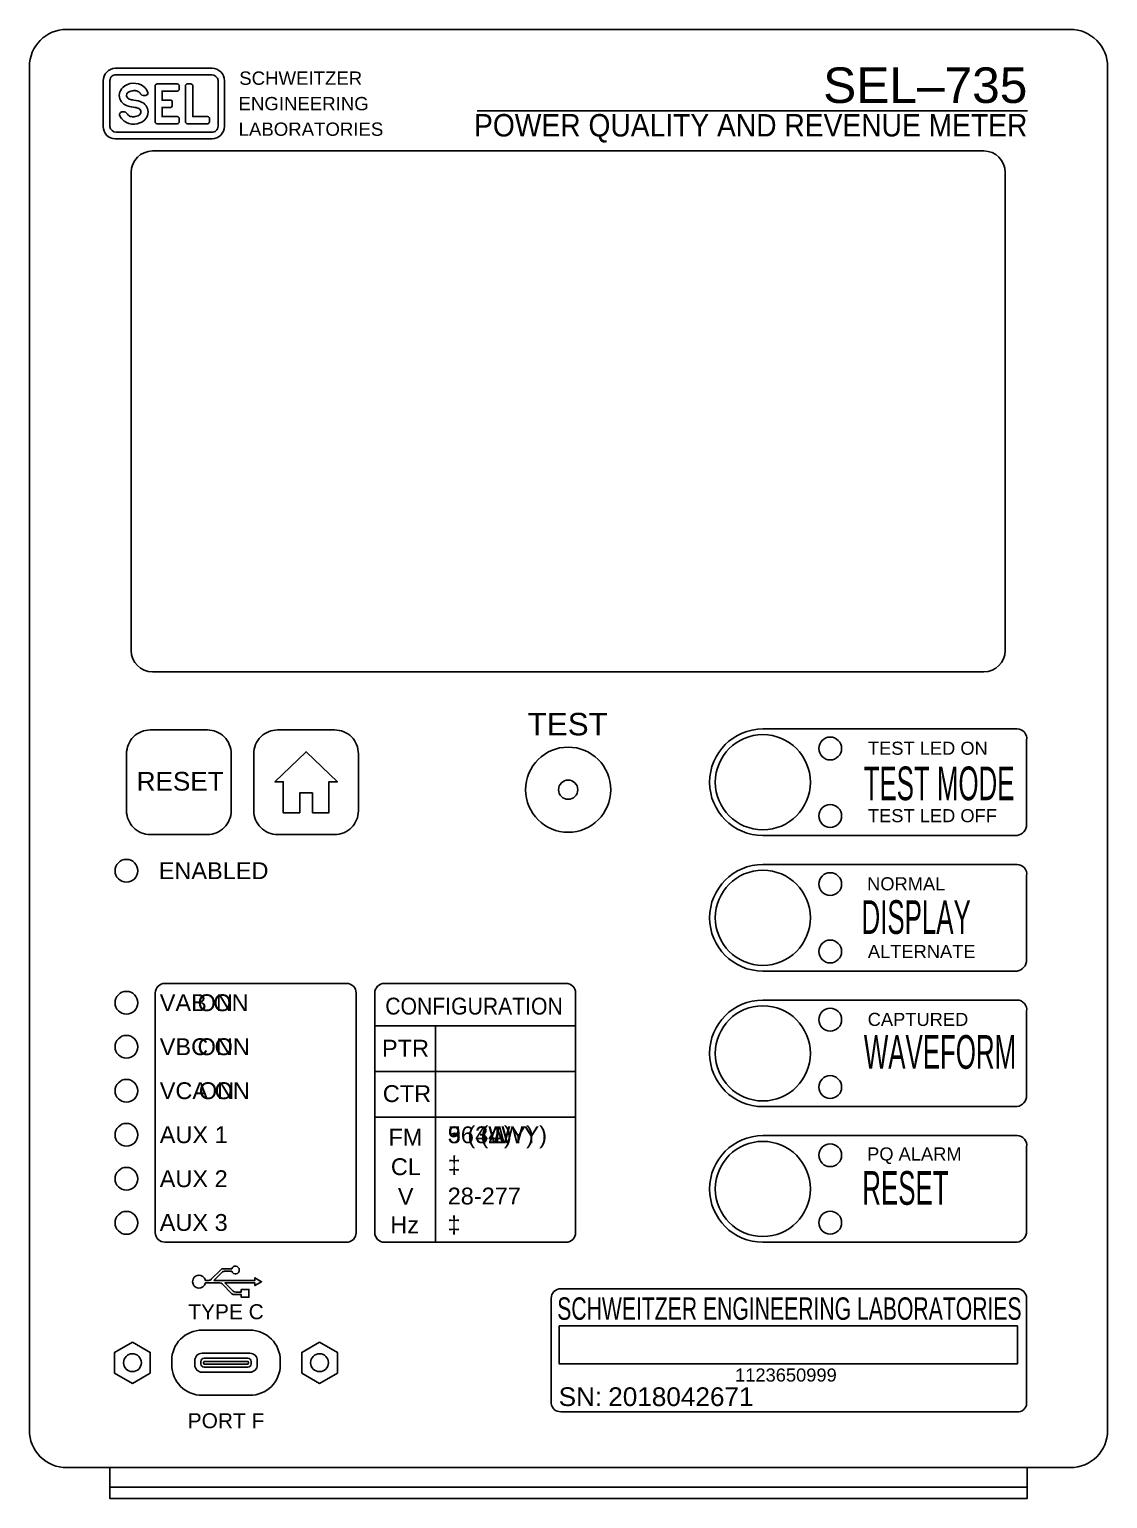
# Model space of a CAD drawing. Extents: x 1 to 23.5, y 0.5 to 17.
# Drawn here: x 1 to 6.67, y 1.48 to 9.2 of the extents above; entities that cross this region are included whole.
import ezdxf
from ezdxf.enums import TextEntityAlignment as Align

# ---------------------------------------------------------------- set-up
doc = ezdxf.new("R2010")
doc.units = 0
doc.header["$MEASUREMENT"] = 0
for name, color, linetype in [('1_3__E__EASILY_EXTRACTABLE', 7, 'CONTINUOUS'), ('2_1__9__FORM_9', 7, 'CONTINUOUS'), ('2_2__5__FORM_5', 7, 'CONTINUOUS'), ('2_3__6__FORM_36', 7, 'CONTINUOUS'), ('6_0_____DWG', 7, 'CONTINUOUS')]:
    doc.layers.add(name, color=color, linetype=linetype)
doc.styles.add('ARIAL', font='arial.ttf')

msp = doc.modelspace()

# ---------------------------------------------------------------- linework, layer by layer
at = {"layer": '1_3__E__EASILY_EXTRACTABLE'}
msp.add_lwpolyline([(1.4232, 1.6407), (6.2468, 1.6407), (6.2468, 1.4779), (1.4232, 1.4779)], close=True, dxfattribs=at)
msp.add_lwpolyline([(1.4231, 1.538), (6.2468, 1.538)], dxfattribs=at)
at = {"layer": '6_0_____DWG'}
for points in [[(1.1967, 9.2007), (6.4733, 9.2007, -0.414214), (6.67, 9.0039), (6.67, 1.8374, -0.414213), (6.4733, 1.6407), (1.1967, 1.6407, -0.414214), (1, 1.8374), (1, 9.0039, -0.414213)], [(1.452, 8.9961), (1.9613, 8.9961, -0.41811), (2.0254, 8.9311), (2.0254, 8.6916, -0.404471), (1.9613, 8.6253), (1.452, 8.6253, -0.41811), (1.3879, 8.6903), (1.3879, 8.9298, -0.404471)], [(1.4571, 8.9621), (1.9586, 8.9621, -0.378768), (1.9923, 8.9323), (1.9923, 8.6912, -0.441125), (1.9586, 8.6605), (1.4571, 8.6605, -0.378768), (1.4234, 8.6903), (1.4234, 8.9313, -0.441125)], [(1.5449, 8.9171, 0.192116), (1.4908, 8.8955, 0.12608), (1.4738, 8.8628, 0.336344), (1.5042, 8.8036, 0.087668), (1.5482, 8.7915, -0.022201), (1.5611, 8.7894, -0.039737), (1.5704, 8.7865, -0.23043), (1.5863, 8.7709, -0.182747), (1.5849, 8.7584, -0.221111), (1.5555, 8.7422, -0.058363), (1.5373, 8.7419, -0.13415), (1.5182, 8.7514, 0.006668), (1.5076, 8.7641, 0.085557), (1.5055, 8.7659, 0.231613), (1.4797, 8.764, 0.170757), (1.4748, 8.7574, 0.118457), (1.476, 8.7471, 0.153081), (1.498, 8.7191, 0.186266), (1.5524, 8.7031, 0.192116), (1.6066, 8.7248, 0.12608), (1.6236, 8.7574, 0.336344), (1.5932, 8.8166, 0.087668), (1.5492, 8.8288, -0.022201), (1.5363, 8.8308, -0.039737), (1.5269, 8.8337, -0.23043), (1.5111, 8.8493, -0.182747), (1.5125, 8.8618, -0.221111), (1.5419, 8.878, -0.058363), (1.56, 8.8783, -0.13415), (1.5792, 8.8688, 0.006668), (1.5898, 8.8561, 0.085557), (1.5919, 8.8543, 0.231613), (1.6177, 8.8563, 0.170757), (1.6226, 8.8628, 0.118457), (1.6214, 8.8731, 0.153081), (1.5994, 8.9011, 0.186266)], [(1.6716, 8.9141), (1.778, 8.9141, -0.424366), (1.7876, 8.9041), (1.7876, 8.8868, -0.404134), (1.778, 8.8768), (1.6979, 8.8768), (1.6979, 8.828), (1.7448, 8.828, -0.477137), (1.7517, 8.8194), (1.7517, 8.7994, -0.353971), (1.7448, 8.7909), (1.6979, 8.7909), (1.6979, 8.742), (1.778, 8.742, -0.424366), (1.7876, 8.7321), (1.7876, 8.7148, -0.404134), (1.778, 8.7048), (1.6716, 8.7048, -0.432614), (1.6615, 8.7155), (1.6615, 8.9034, -0.396049)], [(1.831, 8.9141), (1.8493, 8.9141, -0.432614), (1.8593, 8.9034), (1.8593, 8.742), (1.9374, 8.742, -0.424366), (1.947, 8.7321), (1.947, 8.7148, -0.404134), (1.9374, 8.7048), (1.831, 8.7048, -0.432614), (1.8209, 8.7155), (1.8209, 8.9034, -0.396049)], [(1.5348, 5.9364, 0.412186), (1.6482, 5.823), (6.0183, 5.823, 0.412186), (6.1317, 5.9364), (6.1317, 8.4483, 0.412186), (6.0183, 8.5617), (1.6482, 8.5617, 0.412186), (1.5348, 8.4482)], [(1.636, 5.5184), (1.936, 5.5184, -0.414214), (2.061, 5.3934), (2.061, 5.0934, -0.414214), (1.936, 4.9684), (1.636, 4.9684, -0.414214), (1.511, 5.0934), (1.511, 5.3934, -0.414214)], [(2.3053, 5.5184), (2.6053, 5.5184, -0.414214), (2.7303, 5.3934), (2.7303, 5.0934, -0.414214), (2.6053, 4.9684), (2.3053, 4.9684, -0.414214), (2.1803, 5.0934), (2.1803, 5.3934, -0.414214)], [(4.8569, 5.5235), (6.1939, 5.5235, -0.460086), (6.2439, 5.4652), (6.2439, 5.0219, -0.369778), (6.1939, 4.9635), (4.8569, 4.9635, -0.999996)], [(4.8569, 4.8109), (6.1939, 4.8109, -0.460086), (6.2439, 4.7526), (6.2439, 4.3093, -0.369778), (6.1939, 4.2509), (4.8569, 4.2509, -0.999996)], [(1.7123, 4.1858), (2.6683, 4.1858, -0.414209), (2.7183, 4.1358), (2.7183, 2.8758, -0.414219), (2.6683, 2.8258), (1.7123, 2.8258, -0.414209), (1.6623, 2.8758), (1.6623, 4.1358, -0.414219)], [(2.8663, 4.1858), (3.8224, 4.1858, -0.414214), (3.8724, 4.1358), (3.8724, 2.8758, -0.414214), (3.8224, 2.8258), (2.8663, 2.8258, -0.414214), (2.8163, 2.8758), (2.8163, 4.1358, -0.414214)], [(4.8569, 4.0983), (6.1939, 4.0983, -0.460086), (6.2439, 4.04), (6.2439, 3.5967, -0.369778), (6.1939, 3.5383), (4.8569, 3.5383, -0.999996)], [(4.8569, 3.3857), (6.1939, 3.3857, -0.460086), (6.2439, 3.3274), (6.2439, 2.8841, -0.369778), (6.1939, 2.8257), (4.8569, 2.8257, -0.999996)], [(3.7939, 2.5809), (6.1939, 2.5809, -0.414219), (6.2439, 2.5309), (6.2439, 1.9792, -0.445361), (6.1939, 1.9342), (3.7939, 1.9342, -0.383732), (3.7439, 1.9792), (3.7439, 2.5309, -0.414214)], [(1.9086, 2.3635), (2.1595, 2.3635, -0.414215), (2.3195, 2.2035), (2.3195, 2.1809, -0.414214), (2.1595, 2.0209), (1.9086, 2.0209, -0.414212), (1.7486, 2.1809), (1.7486, 2.2035, -0.414214)], [(1.9081, 2.2423), (2.16, 2.2423, -0.414214), (2.1982, 2.2041), (2.1982, 2.1805, -0.414214), (2.16, 2.1423), (1.9081, 2.1423, -0.414214), (1.8699, 2.1805), (1.8699, 2.2041, -0.414214)], [(1.9197, 2.2159), (2.1484, 2.2159, -0.414214), (2.1661, 2.1982), (2.1661, 2.1864, -0.414214), (2.1484, 2.1687), (1.9197, 2.1687, -0.414214), (1.9019, 2.1864), (1.9019, 2.1982, -0.414214)]]:
    msp.add_lwpolyline(points, format="xyb", close=True, dxfattribs=at)
for points in [[(6.2479, 8.7718), (3.3541, 8.7718)], [(2.4891, 5.1876), (2.4553, 5.1876), (2.4215, 5.1876), (2.4215, 5.083), (2.335, 5.083), (2.335, 5.2461), (2.2908, 5.2461), (2.4553, 5.4041), (2.6197, 5.2461), (2.5755, 5.2461), (2.5755, 5.083), (2.4891, 5.083), (2.4891, 5.1876)], [(2.8163, 3.9623), (3.8724, 3.9623)], [(2.8163, 3.7222), (3.8724, 3.7222)], [(2.8163, 3.4822), (3.8724, 3.4822)], [(6.1955, 2.3857), (3.7862, 2.3857), (3.7862, 2.1857), (6.1955, 2.1857), (6.1955, 2.3857)]]:
    msp.add_lwpolyline(points, dxfattribs=at)
at = {"layer": '6_0_____DWG', "flags": 128}
msp.add_lwpolyline([(3.136, 3.9623), (3.136, 2.8258)], dxfattribs=at)
at = {"layer": '6_0_____DWG'}
msp.add_lwpolyline([(2.0013, 2.6115, -0.201862), (2.0134, 2.6068), (2.0654, 2.5549, 0.168101), (2.0782, 2.55), (2.114, 2.55), (2.114, 2.5363), (2.1549, 2.5363), (2.1549, 2.5773), (2.114, 2.5773), (2.114, 2.5636), (2.0849, 2.5636, -0.184177), (2.071, 2.5687), (2.0284, 2.6115), (2.1857, 2.6115), (2.1857, 2.5977), (2.2215, 2.6182), (2.1857, 2.6387), (2.1857, 2.625), (1.9701, 2.625), (2.0118, 2.6667, -0.197185), (2.0262, 2.6726), (2.0639, 2.6726, 5.727361), (2.0638, 2.6865), (2.0201, 2.6865, 0.186912), (2.0065, 2.6807), (1.9566, 2.6309, -0.189963), (1.9428, 2.625), (1.9261, 2.625, 10.010016), (1.9261, 2.6115), (2.0024, 2.6115)], format="xyb", dxfattribs=at)
for points in [[(1.5419, 2.3009), (1.6359, 2.2466), (1.6359, 2.1381), (1.5419, 2.0838), (1.4479, 2.1381), (1.4479, 2.2466)], [(2.5259, 2.3009), (2.6199, 2.2466), (2.6199, 2.1381), (2.5259, 2.0838), (2.4319, 2.1381), (2.4319, 2.2466)], [(1.9181, 2.1992), (2.15, 2.1992), (2.15, 2.1953), (2.1516, 2.1953), (2.1516, 2.1894), (2.15, 2.1894), (2.15, 2.1854), (1.9181, 2.1854), (1.9181, 2.1894), (1.9164, 2.1894), (1.9164, 2.1953), (1.9181, 2.1953)]]:
    msp.add_lwpolyline(points, close=True, dxfattribs=at)
for centre, radius in [((4.8569, 5.2435), 0.25), ((3.8334, 5.2042), 0.2238), ((5.2112, 5.4207), 0.06), ((3.8332, 5.2041), 0.0505), ((5.2112, 5.0663), 0.06), ((1.5104, 4.778), 0.06), ((4.8569, 4.5309), 0.25), ((5.2112, 4.7081), 0.06), ((5.2112, 4.3537), 0.06), ((1.5104, 4.0841), 0.06), ((4.8569, 3.8183), 0.25), ((5.2112, 3.9955), 0.06), ((1.5104, 3.8528), 0.06), ((1.5104, 3.6215), 0.06), ((5.2112, 3.6411), 0.06), ((1.5104, 3.3902), 0.06), ((4.8569, 3.1057), 0.25), ((5.2112, 3.2829), 0.06), ((1.5104, 3.1589), 0.06), ((1.5104, 2.9276), 0.06), ((5.2112, 2.9285), 0.06), ((1.5419, 2.1923), 0.047), ((2.5259, 2.1923), 0.047)]:
    msp.add_circle(centre, radius, dxfattribs=at)

# ---------------------------------------------------------------- texts
at = {"layer": '2_1__9__FORM_9', "style": 'ARIAL'}
for s, p in [('VA ON', (1.6855, 4.0403)), ('VB ON', (1.6855, 3.809)), ('VC ON', (1.6855, 3.5777)), ('9 (4WY)', (3.2001, 3.346))]:
    msp.add_text(s, height=0.0885, dxfattribs=at).set_placement(p)
at = {"layer": '2_2__5__FORM_5', "style": 'ARIAL'}
for s, p in [('VAB ON', (1.6855, 4.0403)), ('VBC ON', (1.6855, 3.809)), ('VCA ON', (1.6855, 3.5777)), ('5 (3Δ)', (3.2001, 3.346))]:
    msp.add_text(s, height=0.0885, dxfattribs=at).set_placement(p)
at = {"layer": '2_3__6__FORM_36', "style": 'ARIAL'}
for s, p in [('VA ON', (1.6855, 4.0403)), ('VB ON', (1.6855, 3.809)), ('VC ON', (1.6855, 3.5777)), ('36 (4WY)', (3.2001, 3.346))]:
    msp.add_text(s, height=0.0885, dxfattribs=at).set_placement(p)
at = {"layer": '6_0_____DWG', "style": 'ARIAL'}
for s, height, p in [('SCHWEITZER', 0.07, (2.1036, 8.9093)), ('ENGINEERING', 0.07, (2.0998, 8.7754)), ('LABORATORIES', 0.07, (2.1004, 8.6412)), ('TEST', 0.118, (3.6204, 5.49)), ('TEST LED ON', 0.068833, (5.4094, 5.3878)), ('RESET', 0.09833, (1.5641, 5.1994)), ('TEST LED OFF', 0.068833, (5.4094, 5.0334)), ('ENABLED', 0.0885, (1.6802, 4.7342)), ('NORMAL', 0.06883, (5.4052, 4.6752)), ('ALTERNATE', 0.06883, (5.4092, 4.3197)), ('CAPTURED', 0.06883, (5.4083, 3.9625)), ('PTR', 0.0885, (2.8542, 3.8012)), ('CTR', 0.0885, (2.8585, 3.5625)), ('AUX 1', 0.0885, (1.6855, 3.3464)), ('FM', 0.0885, (2.8881, 3.3335)), ('PQ ALARM', 0.06883, (5.4052, 3.2551)), ('CL', 0.0885, (2.901, 3.1783)), ('‡', 0.0885, (3.1996, 3.1883)), ('AUX 2', 0.0885, (1.6855, 3.1151)), ('V', 0.0885, (2.9376, 3.0227)), ('28-277', 0.0885, (3.1996, 3.0241)), ('AUX 3', 0.0885, (1.6855, 2.8852)), ('Hz', 0.0885, (2.8978, 2.8732)), ('‡', 0.0885, (3.1988, 2.8746)), ('1123650999', 0.06883, (4.7109, 2.0931)), ('SN:', 0.09833, (3.7833, 1.9646)), ('2018042671', 0.09833, (4.044, 1.9645))]:
    msp.add_text(s, height=height, dxfattribs=at).set_placement(p)
msp.add_text('SEL–735', height=0.18683, dxfattribs=at).set_placement((6.2479, 8.814), align=Align.RIGHT)
at = {"layer": '6_0_____DWG', "style": 'ARIAL', "width": 0.9}
msp.add_text('POWER QUALITY AND REVENUE METER', height=0.118, dxfattribs=at).set_placement((6.2479, 8.6377), align=Align.RIGHT)
at = {"layer": '6_0_____DWG', "style": 'ARIAL'}
for s, height, width, p in [('TEST MODE', 0.177, 0.55, (5.387, 5.149)), ('DISPLAY', 0.177, 0.55, (5.376, 4.4463)), ('CONFIGURATION', 0.0885, 0.9, (2.8715, 4.0224)), ('WAVEFORM', 0.177, 0.55, (5.3882, 3.7373)), ('RESET', 0.177, 0.55, (5.3801, 3.0224)), ('SCHWEITZER ENGINEERING LABORATORIES', 0.118, 0.675, (3.7757, 2.4177))]:
    msp.add_text(s, height=height, dxfattribs=dict(at, width=width)).set_placement(p)
for s, p in [('TYPE C', (2.034, 2.421)), ('PORT F', (2.034, 1.8481))]:
    msp.add_text(s, height=0.07867, dxfattribs=at).set_placement(p, align=Align.CENTER)

doc.saveas('drawing.dxf')
